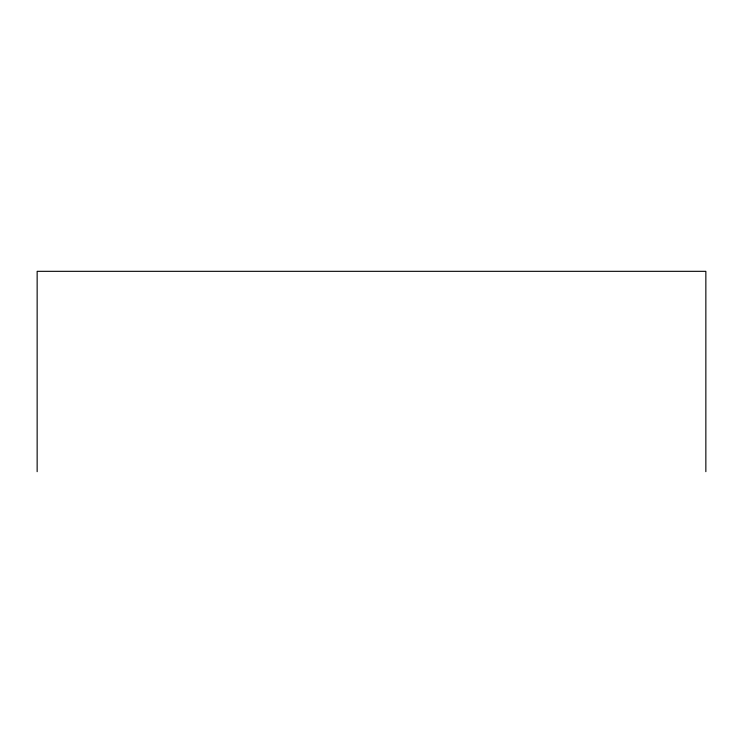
<?xml version="1.0" encoding="UTF-8"?>
<svg xmlns="http://www.w3.org/2000/svg" width="743" height="743" viewBox="0 0 743 743"><rect width="100%" height="100%" fill="white"/><g stroke="black" fill="none" stroke-linecap="round" stroke-linejoin="round"><path stroke-width="1.11" d="M705.85 471.675L705.85 271.325L37.15 271.325L37.15 471.675"/></g></svg>
